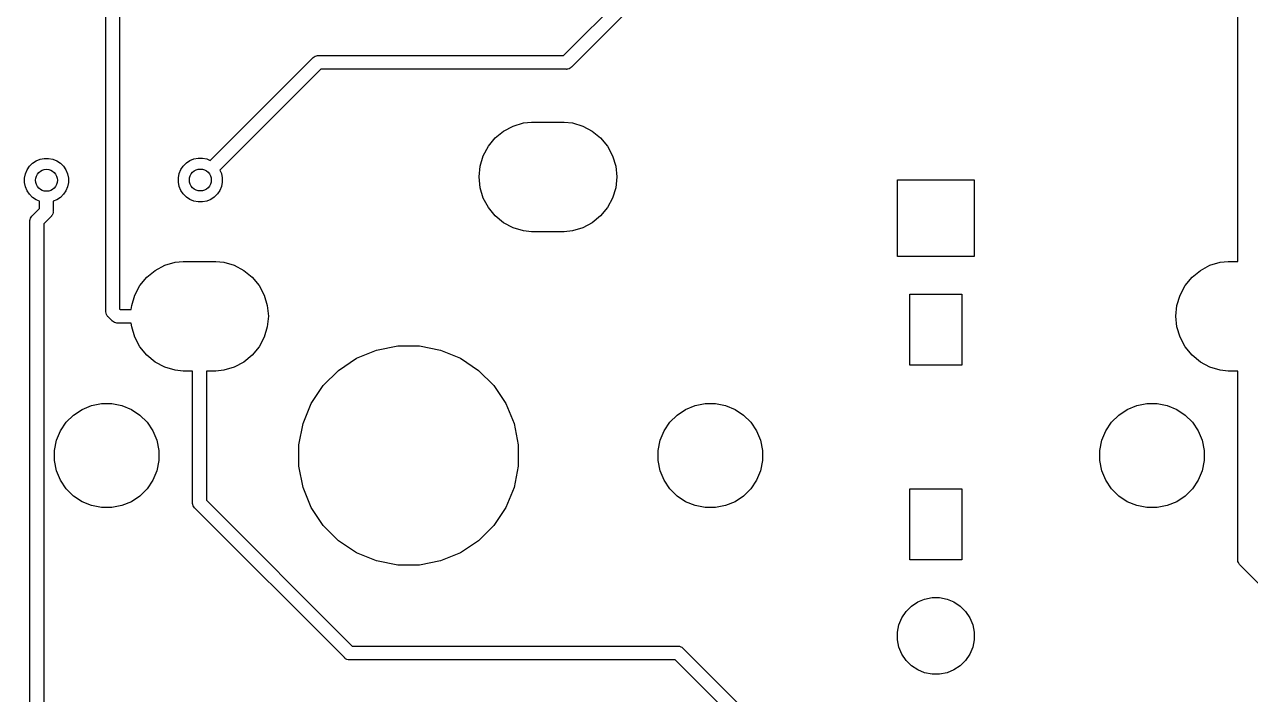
# Model space of a CAD drawing. Extents: x 1.13 to 10.46, y -5.5 to -3.29.
# Drawn here: x 1.954 to 2.834, y -4.564 to -4.083 of the extents above; entities that cross this region are included whole.
import ezdxf

# ---------------------------------------------------------------- set-up
doc = ezdxf.new("R2010")
doc.units = 0
doc.header["$MEASUREMENT"] = 0
doc.layers.add('BLACK', color=7, linetype='CONTINUOUS')

msp = doc.modelspace()

# ---------------------------------------------------------------- linework, layer by layer
at = {"layer": 'BLACK', "linetype": 'CONTINUOUS'}
for p, q in [((2.82461, -4.25354), (2.82461, -3.77479)), ((2.34079, -4.10579), (2.38966, -4.05692)), ((2.39662, -4.06388), (2.34648, -4.11402)), ((2.0124, -4.28952), (2.0124, -4.07042)), ((2.02224, -4.07042), (2.02224, -4.28773)), ((2.08726, -4.18102), (2.16088, -4.1074)), ((2.16088, -4.1074), (2.16103, -4.10722)), ((2.16103, -4.10722), (2.16122, -4.10706)), ((2.16122, -4.10706), (2.16178, -4.1066)), ((2.16122, -4.10706), (2.16122, -4.10706)), ((2.16178, -4.1066), (2.16264, -4.10614)), ((2.16178, -4.1066), (2.16178, -4.1066)), ((2.16178, -4.1066), (2.16178, -4.1066)), ((2.16264, -4.10614), (2.16356, -4.10586)), ((2.16356, -4.10586), (2.16429, -4.10579)), ((2.16429, -4.10579), (2.16453, -4.10577)), ((2.16429, -4.10579), (2.16429, -4.10579)), ((2.16453, -4.10577), (2.16477, -4.10579)), ((2.16477, -4.10579), (2.34079, -4.10579)), ((2.16657, -4.11563), (2.09422, -4.18798)), ((2.34259, -4.11563), (2.16657, -4.11563)), ((2.34283, -4.11566), (2.34259, -4.11563)), ((2.34307, -4.11563), (2.34283, -4.11566)), ((2.34379, -4.11556), (2.34307, -4.11563)), ((2.34307, -4.11563), (2.34307, -4.11563)), ((2.34472, -4.11528), (2.34379, -4.11556)), ((2.34558, -4.11483), (2.34472, -4.11528)), ((2.34633, -4.11421), (2.34558, -4.11483)), ((2.34648, -4.11402), (2.34633, -4.11421)), ((2.29171, -4.16494), (2.29771, -4.16002)), ((2.29771, -4.16002), (2.30455, -4.15636)), ((2.30455, -4.15636), (2.31197, -4.15411)), ((2.31197, -4.15411), (2.31775, -4.15354)), ((2.31775, -4.15354), (2.3413, -4.15354)), ((2.3413, -4.15354), (2.34709, -4.15411)), ((2.34709, -4.15411), (2.35451, -4.15636)), ((2.35451, -4.15636), (2.36135, -4.16002)), ((2.36135, -4.16002), (2.36734, -4.16494)), ((2.28679, -4.17093), (2.29171, -4.16494)), ((2.36734, -4.16494), (2.37226, -4.17093)), ((2.28088, -4.1852), (2.28314, -4.17777)), ((2.28314, -4.17777), (2.28679, -4.17093)), ((2.37226, -4.17093), (2.37592, -4.17777)), ((2.37592, -4.17777), (2.37817, -4.1852)), ((1.95577, -4.18785), (1.9575, -4.18527)), ((1.9575, -4.18527), (1.95969, -4.18308)), ((1.95969, -4.18308), (1.96227, -4.18136)), ((1.96227, -4.18136), (1.96513, -4.18017)), ((1.96513, -4.18017), (1.96818, -4.17957)), ((1.96818, -4.17957), (1.97128, -4.17957)), ((1.97128, -4.17957), (1.97432, -4.18017)), ((1.97432, -4.18017), (1.97719, -4.18136)), ((1.97719, -4.18136), (1.97977, -4.18308)), ((1.97977, -4.18308), (1.98196, -4.18527)), ((1.98196, -4.18527), (1.98368, -4.18785)), ((2.06617, -4.18765), (2.0679, -4.18507)), ((2.0679, -4.18507), (2.07009, -4.18288)), ((2.07009, -4.18288), (2.07267, -4.18116)), ((2.07267, -4.18116), (2.07553, -4.17997)), ((2.07553, -4.17997), (2.07858, -4.17937)), ((2.07858, -4.17937), (2.08168, -4.17937)), ((2.08168, -4.17937), (2.08472, -4.17997)), ((2.08472, -4.17997), (2.08726, -4.18102)), ((2.28012, -4.19291), (2.28088, -4.1852)), ((2.37817, -4.1852), (2.37893, -4.19291)), ((1.95398, -4.19376), (1.95458, -4.19072)), ((1.95398, -4.19686), (1.95398, -4.19376)), ((1.95458, -4.19072), (1.95577, -4.18785)), ((1.98368, -4.18785), (1.98487, -4.19072)), ((1.98487, -4.19072), (1.98548, -4.19376)), ((1.98548, -4.19376), (1.98548, -4.19686)), ((2.06438, -4.19356), (2.06498, -4.19052)), ((2.06438, -4.19666), (2.06438, -4.19356)), ((2.06498, -4.19052), (2.06617, -4.18765)), ((2.09422, -4.18798), (2.09527, -4.19052)), ((2.09527, -4.19052), (2.09588, -4.19356)), ((2.09588, -4.19356), (2.09588, -4.19666)), ((2.28088, -4.20063), (2.28012, -4.19291)), ((2.37893, -4.19291), (2.37817, -4.20063)), ((2.58037, -4.24994), (2.58037, -4.19494)), ((2.58037, -4.19494), (2.63537, -4.19494)), ((2.63537, -4.19494), (2.63537, -4.24994)), ((1.95458, -4.19991), (1.95398, -4.19686)), ((1.95577, -4.20277), (1.95458, -4.19991)), ((1.9575, -4.20535), (1.95577, -4.20277)), ((1.98368, -4.20277), (1.98196, -4.20535)), ((1.98487, -4.19991), (1.98368, -4.20277)), ((1.98548, -4.19686), (1.98487, -4.19991)), ((2.06498, -4.19971), (2.06438, -4.19666)), ((2.06617, -4.20257), (2.06498, -4.19971)), ((2.0679, -4.20515), (2.06617, -4.20257)), ((2.09408, -4.20257), (2.09236, -4.20515)), ((2.09527, -4.19971), (2.09408, -4.20257)), ((2.09588, -4.19666), (2.09527, -4.19971)), ((2.28314, -4.20805), (2.28088, -4.20063)), ((2.37817, -4.20063), (2.37592, -4.20805)), ((1.95969, -4.20755), (1.9575, -4.20535)), ((1.96227, -4.20927), (1.95969, -4.20755)), ((1.96481, -4.21032), (1.96227, -4.20927)), ((1.96481, -4.21555), (1.96481, -4.21032)), ((1.97719, -4.20927), (1.97465, -4.21032)), ((1.97465, -4.21032), (1.97465, -4.21734)), ((1.97977, -4.20755), (1.97719, -4.20927)), ((1.98196, -4.20535), (1.97977, -4.20755)), ((2.07009, -4.20735), (2.0679, -4.20515)), ((2.07267, -4.20907), (2.07009, -4.20735)), ((2.07553, -4.21026), (2.07267, -4.20907)), ((2.07858, -4.21086), (2.07553, -4.21026)), ((2.08168, -4.21086), (2.07858, -4.21086)), ((2.08472, -4.21026), (2.08168, -4.21086)), ((2.08759, -4.20907), (2.08472, -4.21026)), ((2.09017, -4.20735), (2.08759, -4.20907)), ((2.09236, -4.20515), (2.09017, -4.20735)), ((2.28679, -4.21489), (2.28314, -4.20805)), ((2.37592, -4.20805), (2.37226, -4.21489)), ((1.95823, -4.22262), (1.95868, -4.22177)), ((1.95868, -4.22177), (1.9593, -4.22102)), ((1.9593, -4.22102), (1.95949, -4.22087)), ((1.95949, -4.22087), (1.96481, -4.21555)), ((1.97304, -4.22123), (1.96772, -4.22656)), ((1.97322, -4.22108), (1.97304, -4.22123)), ((1.97338, -4.22089), (1.97322, -4.22108)), ((1.97384, -4.22033), (1.97338, -4.22089)), ((1.97338, -4.22089), (1.97338, -4.22089)), ((1.9743, -4.21948), (1.97384, -4.22033)), ((1.97433, -4.21935), (1.9743, -4.21948)), ((1.97458, -4.21855), (1.97433, -4.21935)), ((1.97465, -4.21783), (1.97458, -4.21855)), ((1.97465, -4.21734), (1.97467, -4.21758)), ((1.97467, -4.21758), (1.97465, -4.21783)), ((1.97465, -4.21783), (1.97465, -4.21783)), ((2.29171, -4.22089), (2.28679, -4.21489)), ((2.29771, -4.22581), (2.29171, -4.22089)), ((2.36734, -4.22089), (2.36135, -4.22581)), ((2.37226, -4.21489), (2.36734, -4.22089)), ((1.95785, -4.22452), (1.95787, -4.22428)), ((1.95787, -4.22476), (1.95785, -4.22452)), ((1.95787, -4.22428), (1.95795, -4.22355)), ((1.95787, -4.22428), (1.95787, -4.22428)), ((1.95787, -4.61094), (1.95787, -4.22476)), ((1.95795, -4.22355), (1.95823, -4.22262)), ((1.96772, -4.22656), (1.96772, -4.60914)), ((2.30455, -4.22946), (2.29771, -4.22581)), ((2.31197, -4.23171), (2.30455, -4.22946)), ((2.35451, -4.22946), (2.34709, -4.23171)), ((2.36135, -4.22581), (2.35451, -4.22946)), ((2.31775, -4.23228), (2.31197, -4.23171)), ((2.3413, -4.23228), (2.31775, -4.23228)), ((2.34709, -4.23171), (2.3413, -4.23228)), ((2.04771, -4.26002), (2.05455, -4.25636)), ((2.05455, -4.25636), (2.06197, -4.25411)), ((2.06197, -4.25411), (2.06775, -4.25354)), ((2.06775, -4.25354), (2.0913, -4.25354)), ((2.0913, -4.25354), (2.09709, -4.25411)), ((2.09709, -4.25411), (2.10451, -4.25636)), ((2.10451, -4.25636), (2.11135, -4.26002)), ((2.63537, -4.24994), (2.58037, -4.24994)), ((2.79771, -4.26002), (2.80455, -4.25636)), ((2.80455, -4.25636), (2.81197, -4.25411)), ((2.81197, -4.25411), (2.81775, -4.25354)), ((2.81775, -4.25354), (2.82461, -4.25354)), ((2.03679, -4.27093), (2.04171, -4.26494)), ((2.04171, -4.26494), (2.04771, -4.26002)), ((2.11135, -4.26002), (2.11734, -4.26494)), ((2.11734, -4.26494), (2.12226, -4.27093)), ((2.78679, -4.27093), (2.79171, -4.26494)), ((2.79171, -4.26494), (2.79771, -4.26002)), ((2.03314, -4.27777), (2.03679, -4.27093)), ((2.12226, -4.27093), (2.12592, -4.27777)), ((2.78314, -4.27777), (2.78679, -4.27093)), ((2.03088, -4.2852), (2.03314, -4.27777)), ((2.12592, -4.27777), (2.12817, -4.2852)), ((2.58917, -4.32815), (2.58917, -4.27697)), ((2.58917, -4.27697), (2.62657, -4.27697)), ((2.62657, -4.27697), (2.62657, -4.32815)), ((2.78088, -4.2852), (2.78314, -4.27777)), ((2.01238, -4.28976), (2.0124, -4.28952)), ((2.01247, -4.29073), (2.01238, -4.28976)), ((2.01275, -4.29166), (2.01247, -4.29073)), ((2.01321, -4.29251), (2.01275, -4.29166)), ((2.01367, -4.29307), (2.01321, -4.29251)), ((2.02224, -4.28773), (2.02251, -4.28799)), ((2.02251, -4.28799), (2.03061, -4.28799)), ((2.03061, -4.28799), (2.03088, -4.2852)), ((2.12817, -4.2852), (2.12893, -4.29291)), ((2.78012, -4.29291), (2.78088, -4.2852)), ((2.01383, -4.29326), (2.01367, -4.29307)), ((2.01401, -4.29341), (2.01383, -4.29326)), ((2.01682, -4.29622), (2.01401, -4.29341)), ((2.01698, -4.29641), (2.01682, -4.29622)), ((2.01716, -4.29656), (2.01698, -4.29641)), ((2.01773, -4.29703), (2.01716, -4.29656)), ((2.01858, -4.29748), (2.01773, -4.29703)), ((2.01951, -4.29776), (2.01858, -4.29748)), ((2.02023, -4.29783), (2.01951, -4.29776)), ((2.02047, -4.29786), (2.02023, -4.29783)), ((2.02023, -4.29783), (2.02023, -4.29783)), ((2.02071, -4.29783), (2.02047, -4.29786)), ((2.03061, -4.29783), (2.02071, -4.29783)), ((2.03088, -4.30063), (2.03061, -4.29783)), ((2.03314, -4.30805), (2.03088, -4.30063)), ((2.12817, -4.30063), (2.12592, -4.30805)), ((2.12893, -4.29291), (2.12817, -4.30063)), ((2.78088, -4.30063), (2.78012, -4.29291)), ((2.78314, -4.30805), (2.78088, -4.30063)), ((2.03679, -4.31489), (2.03314, -4.30805)), ((2.12592, -4.30805), (2.12226, -4.31489)), ((2.78679, -4.31489), (2.78314, -4.30805)), ((2.04171, -4.32089), (2.03679, -4.31489)), ((2.12226, -4.31489), (2.11734, -4.32089)), ((2.19223, -4.32313), (2.20656, -4.3172)), ((2.20656, -4.3172), (2.22177, -4.31417)), ((2.22177, -4.31417), (2.23728, -4.31417)), ((2.23728, -4.31417), (2.2525, -4.3172)), ((2.2525, -4.3172), (2.26682, -4.32313)), ((2.79171, -4.32089), (2.78679, -4.31489)), ((2.04771, -4.32581), (2.04171, -4.32089)), ((2.05455, -4.32946), (2.04771, -4.32581)), ((2.11135, -4.32581), (2.10451, -4.32946)), ((2.11734, -4.32089), (2.11135, -4.32581)), ((2.17933, -4.33175), (2.19223, -4.32313)), ((2.26682, -4.32313), (2.27972, -4.33175)), ((2.79771, -4.32581), (2.79171, -4.32089)), ((2.80455, -4.32946), (2.79771, -4.32581)), ((2.06197, -4.33171), (2.05455, -4.32946)), ((2.06775, -4.33228), (2.06197, -4.33171)), ((2.07461, -4.33228), (2.06775, -4.33228)), ((2.07461, -4.42687), (2.07461, -4.33228)), ((2.0913, -4.33228), (2.08445, -4.33228)), ((2.08445, -4.33228), (2.08445, -4.42507)), ((2.09709, -4.33171), (2.0913, -4.33228)), ((2.10451, -4.32946), (2.09709, -4.33171)), ((2.16837, -4.34272), (2.17933, -4.33175)), ((2.27972, -4.33175), (2.29069, -4.34272)), ((2.62657, -4.32815), (2.58917, -4.32815)), ((2.81197, -4.33171), (2.80455, -4.32946)), ((2.81775, -4.33228), (2.81197, -4.33171)), ((2.82461, -4.33228), (2.81775, -4.33228)), ((2.82461, -4.46767), (2.82461, -4.33228)), ((2.15975, -4.35562), (2.16837, -4.34272)), ((2.29069, -4.34272), (2.29931, -4.35562)), ((1.98915, -4.36386), (1.99528, -4.35977)), ((1.99528, -4.35977), (2.00208, -4.35695)), ((2.00208, -4.35695), (2.00931, -4.35551)), ((2.00931, -4.35551), (2.01668, -4.35551)), ((2.01668, -4.35551), (2.0239, -4.35695)), ((2.0239, -4.35695), (2.03071, -4.35977)), ((2.03071, -4.35977), (2.03683, -4.36386)), ((2.15381, -4.36995), (2.15975, -4.35562)), ((2.29931, -4.35562), (2.30524, -4.36995)), ((2.42222, -4.36386), (2.42835, -4.35977)), ((2.42835, -4.35977), (2.43515, -4.35695)), ((2.43515, -4.35695), (2.44238, -4.35551)), ((2.44238, -4.35551), (2.44975, -4.35551)), ((2.44975, -4.35551), (2.45697, -4.35695)), ((2.45697, -4.35695), (2.46378, -4.35977)), ((2.46378, -4.35977), (2.46991, -4.36386)), ((2.73915, -4.36386), (2.74528, -4.35977)), ((2.74528, -4.35977), (2.75208, -4.35695)), ((2.75208, -4.35695), (2.75931, -4.35551)), ((2.75931, -4.35551), (2.76668, -4.35551)), ((2.76668, -4.35551), (2.7739, -4.35695)), ((2.7739, -4.35695), (2.78071, -4.35977)), ((2.78071, -4.35977), (2.78683, -4.36386)), ((1.97985, -4.3752), (1.98394, -4.36907)), ((1.98394, -4.36907), (1.98915, -4.36386)), ((2.03683, -4.36386), (2.04204, -4.36907)), ((2.04204, -4.36907), (2.04614, -4.3752)), ((2.15079, -4.38516), (2.15381, -4.36995)), ((2.30524, -4.36995), (2.30827, -4.38516)), ((2.41292, -4.3752), (2.41701, -4.36907)), ((2.41701, -4.36907), (2.42222, -4.36386)), ((2.46991, -4.36386), (2.47511, -4.36907)), ((2.47511, -4.36907), (2.47921, -4.3752)), ((2.72985, -4.3752), (2.73394, -4.36907)), ((2.73394, -4.36907), (2.73915, -4.36386)), ((2.78683, -4.36386), (2.79204, -4.36907)), ((2.79204, -4.36907), (2.79614, -4.3752)), ((1.97703, -4.382), (1.97985, -4.3752)), ((2.04614, -4.3752), (2.04896, -4.382)), ((2.4101, -4.382), (2.41292, -4.3752)), ((2.47921, -4.3752), (2.48203, -4.382)), ((2.72703, -4.382), (2.72985, -4.3752)), ((2.79614, -4.3752), (2.79896, -4.382)), ((1.97559, -4.38923), (1.97703, -4.382)), ((1.97559, -4.3966), (1.97559, -4.38923)), ((2.04896, -4.382), (2.05039, -4.38923)), ((2.05039, -4.38923), (2.05039, -4.3966)), ((2.15079, -4.40067), (2.15079, -4.38516)), ((2.30827, -4.38516), (2.30827, -4.40067)), ((2.40866, -4.38923), (2.4101, -4.382)), ((2.40866, -4.3966), (2.40866, -4.38923)), ((2.48203, -4.382), (2.48346, -4.38923)), ((2.48346, -4.38923), (2.48346, -4.3966)), ((2.72559, -4.38923), (2.72703, -4.382)), ((2.72559, -4.3966), (2.72559, -4.38923)), ((2.79896, -4.382), (2.80039, -4.38923)), ((2.80039, -4.38923), (2.80039, -4.3966)), ((1.97703, -4.40382), (1.97559, -4.3966)), ((2.05039, -4.3966), (2.04896, -4.40382)), ((2.4101, -4.40382), (2.40866, -4.3966)), ((2.48346, -4.3966), (2.48203, -4.40382)), ((2.72703, -4.40382), (2.72559, -4.3966)), ((2.80039, -4.3966), (2.79896, -4.40382)), ((1.97985, -4.41063), (1.97703, -4.40382)), ((2.04896, -4.40382), (2.04614, -4.41063)), ((2.15381, -4.41588), (2.15079, -4.40067)), ((2.30827, -4.40067), (2.30524, -4.41588)), ((2.41292, -4.41063), (2.4101, -4.40382)), ((2.48203, -4.40382), (2.47921, -4.41063)), ((2.72985, -4.41063), (2.72703, -4.40382)), ((2.79896, -4.40382), (2.79614, -4.41063)), ((1.98394, -4.41676), (1.97985, -4.41063)), ((2.04614, -4.41063), (2.04204, -4.41676)), ((2.15975, -4.43021), (2.15381, -4.41588)), ((2.30524, -4.41588), (2.29931, -4.43021)), ((2.41701, -4.41676), (2.41292, -4.41063)), ((2.47921, -4.41063), (2.47511, -4.41676)), ((2.73394, -4.41676), (2.72985, -4.41063)), ((2.79614, -4.41063), (2.79204, -4.41676)), ((1.98915, -4.42197), (1.98394, -4.41676)), ((1.99528, -4.42606), (1.98915, -4.42197)), ((2.03683, -4.42197), (2.03071, -4.42606)), ((2.04204, -4.41676), (2.03683, -4.42197)), ((2.42222, -4.42197), (2.41701, -4.41676)), ((2.42835, -4.42606), (2.42222, -4.42197)), ((2.46991, -4.42197), (2.46378, -4.42606)), ((2.47511, -4.41676), (2.46991, -4.42197)), ((2.58917, -4.46791), (2.58917, -4.41673)), ((2.58917, -4.41673), (2.62657, -4.41673)), ((2.62657, -4.41673), (2.62657, -4.46791)), ((2.73915, -4.42197), (2.73394, -4.41676)), ((2.74528, -4.42606), (2.73915, -4.42197)), ((2.78683, -4.42197), (2.78071, -4.42606)), ((2.79204, -4.41676), (2.78683, -4.42197)), ((2.00208, -4.42888), (1.99528, -4.42606)), ((2.00931, -4.43031), (2.00208, -4.42888)), ((2.01668, -4.43031), (2.00931, -4.43031)), ((2.0239, -4.42888), (2.01668, -4.43031)), ((2.03071, -4.42606), (2.0239, -4.42888)), ((2.07458, -4.42711), (2.07461, -4.42687)), ((2.07461, -4.42735), (2.07458, -4.42711)), ((2.07462, -4.42747), (2.07461, -4.42735)), ((2.07461, -4.42735), (2.07461, -4.42735)), ((2.07468, -4.42808), (2.07462, -4.42747)), ((2.07496, -4.42901), (2.07468, -4.42808)), ((2.07542, -4.42986), (2.07496, -4.42901)), ((2.07583, -4.43036), (2.07542, -4.42986)), ((2.07603, -4.43061), (2.07583, -4.43036)), ((2.07622, -4.43076), (2.07603, -4.43061)), ((2.18348, -4.53802), (2.07622, -4.43076)), ((2.08445, -4.42507), (2.18917, -4.52979)), ((2.16837, -4.44311), (2.15975, -4.43021)), ((2.29931, -4.43021), (2.29069, -4.44311)), ((2.43515, -4.42888), (2.42835, -4.42606)), ((2.44238, -4.43031), (2.43515, -4.42888)), ((2.44975, -4.43031), (2.44238, -4.43031)), ((2.45697, -4.42888), (2.44975, -4.43031)), ((2.46378, -4.42606), (2.45697, -4.42888)), ((2.75208, -4.42888), (2.74528, -4.42606)), ((2.75931, -4.43031), (2.75208, -4.42888)), ((2.76668, -4.43031), (2.75931, -4.43031)), ((2.7739, -4.42888), (2.76668, -4.43031)), ((2.78071, -4.42606), (2.7739, -4.42888)), ((2.17933, -4.45407), (2.16837, -4.44311)), ((2.29069, -4.44311), (2.27972, -4.45407)), ((2.19223, -4.46269), (2.17933, -4.45407)), ((2.27972, -4.45407), (2.26682, -4.46269)), ((2.20656, -4.46863), (2.19223, -4.46269)), ((2.22177, -4.47165), (2.20656, -4.46863)), ((2.2525, -4.46863), (2.23728, -4.47165)), ((2.26682, -4.46269), (2.2525, -4.46863)), ((2.62657, -4.46791), (2.58917, -4.46791)), ((2.82458, -4.46791), (2.82461, -4.46767)), ((2.82461, -4.46815), (2.82458, -4.46791)), ((2.82466, -4.46868), (2.82461, -4.46815)), ((2.82468, -4.46888), (2.82466, -4.46868)), ((2.23728, -4.47165), (2.22177, -4.47165)), ((2.82496, -4.46981), (2.82468, -4.46888)), ((2.82542, -4.47066), (2.82496, -4.46981)), ((2.82587, -4.47121), (2.82542, -4.47066)), ((2.82603, -4.47141), (2.82587, -4.47121)), ((2.82622, -4.47156), (2.82603, -4.47141)), ((3.12568, -4.77102), (2.82622, -4.47156)), ((2.59985, -4.496), (2.60517, -4.49494)), ((2.60517, -4.49494), (2.61058, -4.49494)), ((2.61058, -4.49494), (2.6159, -4.496)), ((2.58651, -4.50491), (2.59034, -4.50108)), ((2.59034, -4.50108), (2.59485, -4.49807)), ((2.59485, -4.49807), (2.59985, -4.496)), ((2.6159, -4.496), (2.6209, -4.49807)), ((2.6209, -4.49807), (2.6254, -4.50108)), ((2.6254, -4.50108), (2.62923, -4.50491)), ((2.58143, -4.51442), (2.5835, -4.50941)), ((2.5835, -4.50941), (2.58651, -4.50491)), ((2.62923, -4.50491), (2.63224, -4.50941)), ((2.63224, -4.50941), (2.63432, -4.51442)), ((2.58037, -4.51973), (2.58143, -4.51442)), ((2.58037, -4.52515), (2.58037, -4.51973)), ((2.63432, -4.51442), (2.63537, -4.51973)), ((2.63537, -4.51973), (2.63537, -4.52515)), ((2.18917, -4.52979), (2.42269, -4.52979)), ((2.42269, -4.52979), (2.42293, -4.52977)), ((2.42293, -4.52977), (2.42317, -4.52979)), ((2.42317, -4.52979), (2.42317, -4.52979)), ((2.42317, -4.52979), (2.42389, -4.52986)), ((2.42389, -4.52986), (2.42482, -4.53014)), ((2.42482, -4.53014), (2.42567, -4.5306)), ((2.58143, -4.53046), (2.58037, -4.52515)), ((2.63537, -4.52515), (2.63432, -4.53046)), ((2.18363, -4.53821), (2.18348, -4.53802)), ((2.18382, -4.53836), (2.18363, -4.53821)), ((2.18421, -4.53869), (2.18382, -4.53836)), ((2.18382, -4.53836), (2.18382, -4.53836)), ((2.18438, -4.53883), (2.18421, -4.53869)), ((2.18524, -4.53928), (2.18438, -4.53883)), ((2.42567, -4.5306), (2.42642, -4.53122)), ((2.42642, -4.53122), (2.42658, -4.5314)), ((2.42658, -4.5314), (2.83284, -4.93766)), ((2.5835, -4.53547), (2.58143, -4.53046)), ((2.58651, -4.53997), (2.5835, -4.53547)), ((2.63224, -4.53547), (2.62923, -4.53997)), ((2.63432, -4.53046), (2.63224, -4.53547)), ((2.18616, -4.53956), (2.18524, -4.53928)), ((2.18689, -4.53963), (2.18616, -4.53956)), ((2.18713, -4.53966), (2.18689, -4.53963)), ((2.18689, -4.53963), (2.18689, -4.53963)), ((2.18737, -4.53963), (2.18713, -4.53966)), ((2.42089, -4.53963), (2.18737, -4.53963)), ((2.82461, -4.94335), (2.42089, -4.53963)), ((2.59034, -4.5438), (2.58651, -4.53997)), ((2.59485, -4.54681), (2.59034, -4.5438)), ((2.59985, -4.54888), (2.59485, -4.54681)), ((2.6209, -4.54681), (2.6159, -4.54888)), ((2.6254, -4.5438), (2.6209, -4.54681)), ((2.62923, -4.53997), (2.6254, -4.5438)), ((2.60517, -4.54994), (2.59985, -4.54888)), ((2.61058, -4.54994), (2.60517, -4.54994)), ((2.6159, -4.54888), (2.61058, -4.54994))]:
    msp.add_line(p, q, dxfattribs=at)
at = {"layer": 'BLACK'}
for centre in [(1.96973, -4.19531), (2.08013, -4.19511)]:
    msp.add_circle(centre, 0.00787, dxfattribs=at)

doc.saveas('drawing.dxf')
